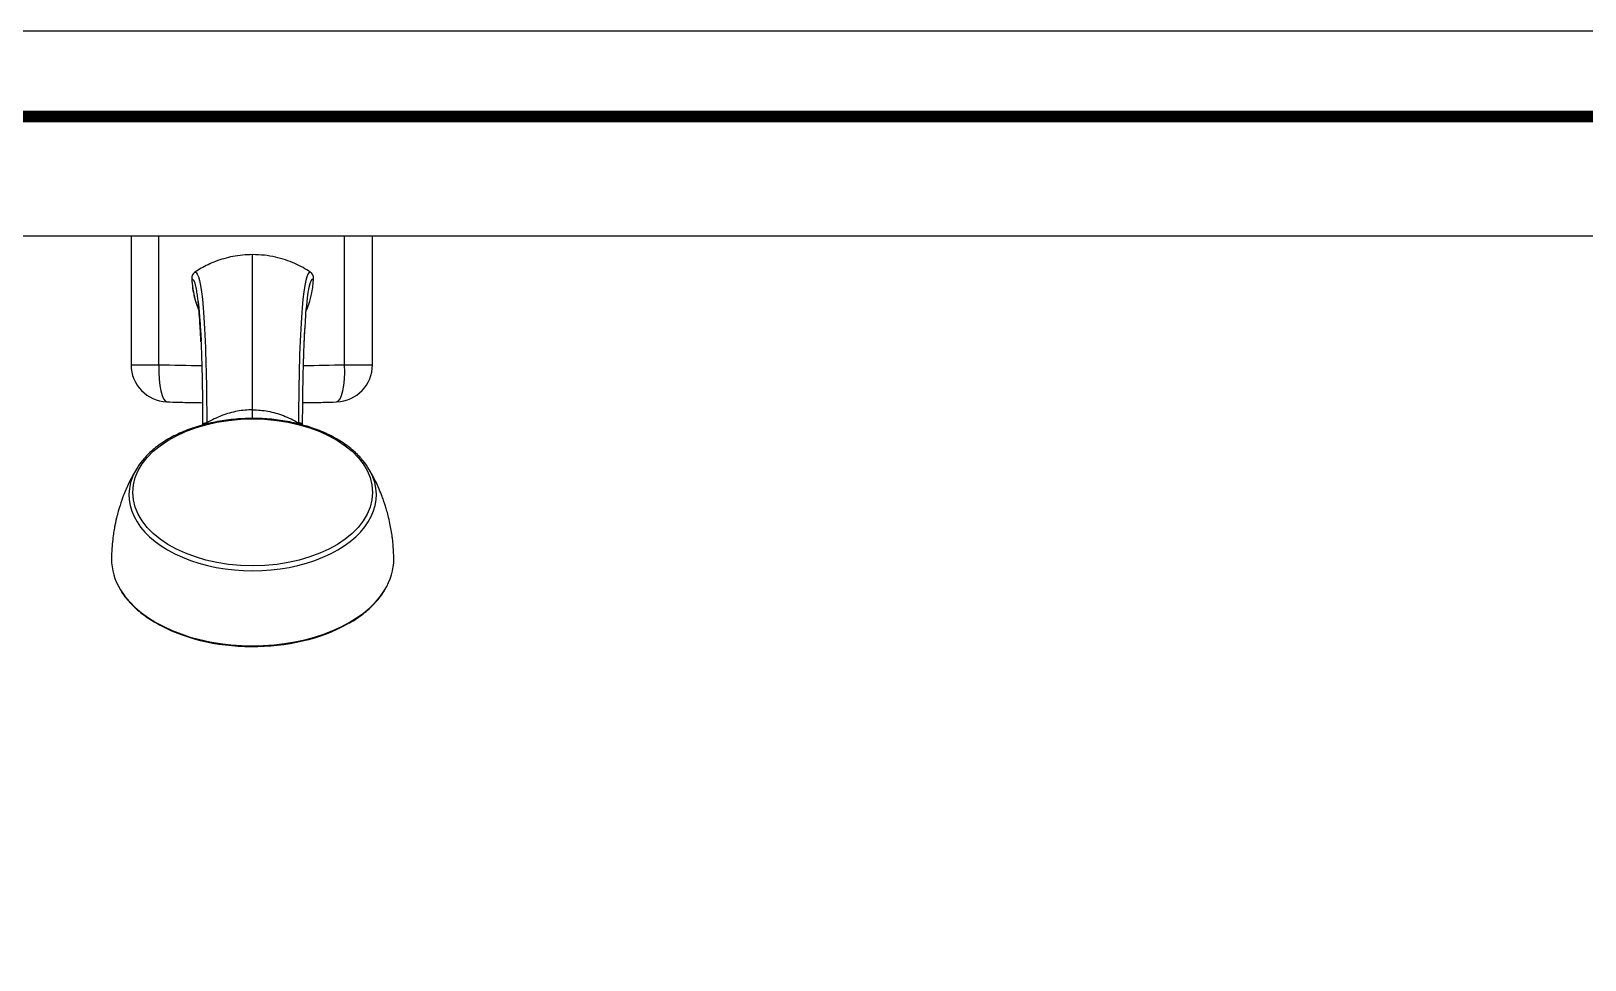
# Model space of a CAD drawing. Extents: x 1488 to 2842, y 0 to 992.
# Drawn here: x 1906.2 to 2324.5, y 742 to 992.2 of the extents above; entities that cross this region are included whole.
import ezdxf

# ---------------------------------------------------------------- set-up
doc = ezdxf.new("R2010")
doc.units = 0
doc.header["$LTSCALE"] = 10
doc.header["$MEASUREMENT"] = 0
doc.layers.get('0').update_dxf_attribs({"linetype": 'CONTINUOUS'})
doc.layers.add('1', color=7, linetype='CONTINUOUS')
doc.layers.add('치수선', color=7, linetype='CONTINUOUS', lineweight=20)

msp = doc.modelspace()

# ---------------------------------------------------------------- linework, layer by layer
at = {"lineweight": -3, "ltscale": 0.5}
msp.add_lwpolyline([(1487.9, 0), (2841.98, 0), (2841.98, 992.16), (1487.9, 992.16)], close=True, dxfattribs=at)
at = {"color": 5, "linetype": 'ByBlock', "lineweight": -3, "const_width": 3.12}
msp.add_lwpolyline([(1509.68, 42.48), (2820.08, 42.48), (2820.08, 969.12), (1509.68, 969.12)], close=True, dxfattribs=at)
at = {"layer": '1', "color": 7, "linetype": 'Continuous', "lineweight": -3}
for p, q in [((1933.14, 936.96), (1933.14, 902.31)), ((1940.64, 936.96), (1933.14, 936.96)), ((1940.64, 902.31), (1940.64, 936.96)), ((1990.64, 936.96), (1940.64, 936.96)), ((1990.64, 902.31), (1990.64, 936.96)), ((1998.14, 936.96), (1990.64, 936.96)), ((1998.14, 902.31), (1998.14, 936.96)), ((1933.14, 902.31), (1940.64, 902.31)), ((1990.64, 902.31), (1998.14, 902.31))]:
    msp.add_line(p, q, dxfattribs=at)
for centre, start, end in [((1943.14, 902.31), 180, 268.0491), ((1988.14, 902.31), 271.9509, 0)]:
    msp.add_arc(centre, 10, start, end, dxfattribs=at)
for centre, major_axis, ratio, start_param, end_param in [((1950.96, 925.56), (1.5, 0.07), 0.010727, 2.977137, 3.179895), ((1943.14, 902.31), (-0.34, -9.99), 0.249864, 4.720899, 6.283961), ((1988.14, 902.31), (0.34, -9.99), 0.249864, 6.282755, 7.845471), ((1950.68, 886.89), (1.74, -0.99), 0.684175, 0.129436, 0.316805), ((1981.05, 886.89), (-1.74, -0.99), 0.684175, 5.96638, 6.260639), ((1965.87, 867.24), (33.3, 0), 0.612907, 2.637433, 2.901057), ((1965.87, 867.24), (33.3, 0), 0.612907, 0.241768, 0.50179), ((1965.87, 867.24), (33.3, 0), 0.612907, 2.901057, 6.524954), ((1965.87, 849.87), (-38, 0), 0.612907, 6.278701, 6.642681), ((1965.87, 849.87), (-38, 0), 0.612907, 2.778809, 3.146077), ((1965.87, 849.87), (-38, 0), 0.612907, 0.359496, 2.77881), ((1965.87, 849.5), (37.7, 0), 0.612907, 3.941186, 5.464289)]:
    msp.add_ellipse(centre, major_axis=major_axis, ratio=ratio, start_param=start_param, end_param=end_param, dxfattribs=at)
msp.add_ellipse((1965.87, 867.92), major_axis=(32.28, 0), ratio=0.612907, dxfattribs=at)
for points, knots in [([(1965.87, 931.96), (1964.95, 931.93), (1963.17, 931.88), (1960.58, 931.49), (1958.17, 930.91), (1955.93, 930.17), (1953.89, 929.29), (1952.03, 928.32), (1950.89, 927.59), (1950.34, 927.24)], [0, 0, 0, 0, 0.166314, 0.324879, 0.475645, 0.618567, 0.753616, 0.880766, 1, 1, 1, 1]), ([(1965.87, 890.17), (1965.87, 892), (1965.87, 895.56), (1965.87, 900.54), (1965.87, 905.17), (1965.87, 909.43), (1965.87, 914.6), (1965.87, 918.97), (1965.87, 922.53), (1965.87, 924.81), (1965.87, 926.75), (1965.87, 928.41), (1965.87, 929.79), (1965.87, 930.89), (1965.87, 931.64), (1965.87, 931.89), (1965.87, 931.96)], [0, 0, 0, 0, 0.066499, 0.133873, 0.201247, 0.268621, 0.335995, 0.470742, 0.538116, 0.60549, 0.672864, 0.740238, 0.807612, 0.874986, 0.94236, 1, 1, 1, 1]), ([(1981.39, 927.24), (1980.74, 927.65), (1979.4, 928.51), (1977.17, 929.61), (1974.69, 930.58), (1971.96, 931.33), (1968.99, 931.85), (1966.93, 931.92), (1965.87, 931.96)], [0, 0, 0, 0, 0.139879, 0.290529, 0.451919, 0.624003, 0.806723, 1, 1, 1, 1]), ([(1949.46, 925.49), (1949.53, 924.62), (1949.65, 922.98), (1950.11, 920.7), (1950.71, 918.63), (1951.21, 917.34), (1951.5, 916.7)], [0, 0, 0, 0, 0.286827, 0.54299, 0.768573, 1, 1, 1, 1]), ([(1951.74, 912.56), (1951.67, 913.8), (1951.5, 916.26), (1951.27, 918.86), (1951.04, 920.81), (1950.8, 922.43), (1950.45, 924.06), (1949.99, 925.26), (1949.63, 925.41), (1949.46, 925.49)], [0, 0, 0, 0, 0.140286, 0.299517, 0.381611, 0.486987, 0.634341, 0.826938, 1, 1, 1, 1]), ([(1950.34, 927.24), (1951.21, 927.3), (1952, 924.29), (1952.83, 914.32), (1953.05, 910.13), (1953.39, 899.81), (1953.49, 893.69), (1953.52, 886.6)], [0, 0, 0, 0, 0.5, 0.5, 0.75, 0.75, 1, 1, 1, 1]), ([(1981.39, 927.24), (1980.53, 927.3), (1979.74, 924.29), (1978.91, 914.32), (1978.68, 910.13), (1978.35, 899.81), (1978.24, 893.69), (1978.22, 886.6)], [0, 0, 0, 0, 0.5, 0.5, 0.75, 0.75, 1, 1, 1, 1]), ([(1980, 912.72), (1980.07, 913.9), (1980.15, 915), (1980.47, 919.25), (1980.76, 921.6), (1981.44, 924.72), (1981.84, 925.49), (1982.27, 925.49)], [0, 0, 0, 0, 0.134705, 0.134705, 0.567353, 0.567353, 1, 1, 1, 1]), ([(1980.22, 916.67), (1980.5, 917.31), (1981.15, 918.95), (1981.95, 921.89), (1982.16, 924.22), (1982.27, 925.49)], [0, 0, 0, 0, 0.23015, 0.580554, 1, 1, 1, 1]), ([(1949.68, 923.27), (1949.71, 923.02), (1949.88, 921.92), (1950.27, 920.09), (1950.87, 918.23), (1951.28, 917.23), (1951.42, 916.91)], [0, 0, 0, 0, 0.112698, 0.507102, 0.844775, 1, 1, 1, 1]), ([(1951.2, 919.37), (1951.2, 919.37), (1951.2, 919.35), (1951.22, 919.17), (1951.24, 918.96), (1951.27, 918.72), (1951.29, 918.49), (1951.32, 918.13), (1951.37, 917.62), (1951.44, 916.91), (1951.51, 916.03), (1951.61, 914.75), (1951.74, 913), (1951.87, 911.05), (1951.98, 909.43), (1951.99, 908.9), (1951.99, 908.72), (1951.99, 908.7)], [0, 0, 0, 0, 0.026784, 0.09911, 0.162528, 0.217559, 0.269817, 0.323993, 0.385891, 0.456366, 0.536028, 0.618935, 0.745406, 0.874136, 0.936699, 0.992041, 1, 1, 1, 1]), ([(1980.52, 919.2), (1980.52, 919.2), (1980.52, 919.29), (1980.54, 919.38), (1980.53, 919.38), (1980.53, 919.38)], [0, 0, 0, 0, 0.006517, 0.978273, 1, 1, 1, 1]), ([(1951.72, 913.02), (1951.76, 912.33), (1951.85, 910.82), (1951.98, 908.11), (1952.09, 905.23), (1952.17, 902.77), (1952.22, 900.73), (1952.26, 899.03), (1952.3, 896.99), (1952.34, 894.59), (1952.37, 891.77), (1952.4, 888.85), (1952.41, 886.82), (1952.41, 885.91)], [0, 0, 0, 0, 0.12306, 0.247351, 0.36681, 0.479661, 0.530538, 0.590261, 0.659449, 0.738095, 0.826174, 0.923628, 1, 1, 1, 1]), ([(1951.95, 908.45), (1951.92, 909.07), (1951.86, 910.5), (1951.79, 911.82), (1951.74, 912.56)], [0, 0, 0, 0, 0.417635, 1, 1, 1, 1]), ([(1979.32, 885.91), (1979.32, 886.81), (1979.33, 888.85), (1979.36, 891.75), (1979.39, 894.57), (1979.43, 896.97), (1979.47, 899), (1979.51, 900.68), (1979.55, 902.12), (1979.59, 903.45), (1979.65, 905.37), (1979.74, 907.84), (1979.87, 910.7), (1979.97, 912.29), (1980.02, 913.02)], [0, 0, 0, 0, 0.076137, 0.17341, 0.261349, 0.339896, 0.409026, 0.46775, 0.51783, 0.566607, 0.616664, 0.740984, 0.871038, 1, 1, 1, 1]), ([(1942.8, 892.31), (1943.87, 892.27), (1946.32, 892.19), (1949.52, 892.12), (1951.64, 892.09), (1952.36, 892.08)], [0, 0, 0, 0, 0.340258, 0.773675, 1, 1, 1, 1]), ([(1979.37, 892.09), (1979.77, 892.1), (1981.57, 892.12), (1984.62, 892.17), (1987.25, 892.25), (1988.48, 892.29)], [0, 0, 0, 0, 0.12956, 0.58937, 1, 1, 1, 1]), ([(1965.87, 887.84), (1965.42, 887.84), (1964.13, 887.82), (1962, 887.72), (1959.49, 887.48), (1957.02, 887.11), (1954.6, 886.64), (1952.24, 886.05), (1949.96, 885.35), (1947.77, 884.54), (1945.68, 883.62), (1943.7, 882.61), (1941.86, 881.5), (1940.14, 880.31), (1938.58, 879.03), (1937.48, 877.99), (1936.94, 877.37), (1936.82, 877.22)], [0, 0, 0, 0, 0.038104, 0.110167, 0.182254, 0.254361, 0.3265, 0.398677, 0.470903, 0.543182, 0.615518, 0.687911, 0.760352, 0.832823, 0.905277, 0.977656, 1, 1, 1, 1]), ([(1965.87, 890.17), (1965.18, 890.15), (1963.8, 890.11), (1961.72, 889.81), (1959.64, 889.32), (1957.56, 888.63), (1955.49, 887.73), (1954.18, 886.98), (1953.52, 886.59)], [0, 0, 0, 0, 0.157598, 0.318344, 0.482594, 0.650703, 0.823038, 1, 1, 1, 1]), ([(1965.87, 890.17), (1966.55, 890.15), (1967.93, 890.11), (1970.01, 889.81), (1972.1, 889.32), (1974.17, 888.63), (1976.24, 887.73), (1977.55, 886.98), (1978.22, 886.59)], [0, 0, 0, 0, 0.157597, 0.318341, 0.482591, 0.6507, 0.823036, 1, 1, 1, 1]), ([(1994.97, 877.18), (1994.59, 877.6), (1993.76, 878.47), (1992.32, 879.73), (1990.69, 880.96), (1988.91, 882.11), (1986.99, 883.16), (1984.96, 884.12), (1982.81, 884.98), (1980.57, 885.73), (1978.25, 886.38), (1975.86, 886.91), (1973.41, 887.32), (1970.92, 887.62), (1968.4, 887.8), (1966.71, 887.84), (1965.87, 887.84)], [0, 0, 0, 0, 0.064172, 0.135912, 0.207856, 0.279922, 0.352047, 0.424181, 0.496294, 0.568373, 0.640414, 0.712417, 0.784387, 0.85633, 0.928255, 1, 1, 1, 1]), ([(1952.45, 886.11), (1952.45, 886.12), (1952.48, 886.2), (1952.51, 886.26), (1952.54, 886.32)], [0, 0, 0, 0, 0.142389, 1, 1, 1, 1]), ([(1952.54, 886.32), (1952.58, 886.38), (1952.64, 886.44), (1952.77, 886.53), (1952.89, 886.58), (1952.99, 886.6), (1953.03, 886.61), (1953.12, 886.62), (1953.13, 886.62), (1953.4, 886.62), (1953.5, 886.6), (1953.52, 886.6)], [0, 0, 0, 0, 0.25, 0.25, 0.5, 0.5, 0.625, 0.625, 0.75, 0.75, 1, 1, 1, 1]), ([(1953.52, 886.6), (1953.49, 886.58), (1953.47, 886.56), (1953.42, 886.52), (1953.38, 886.5), (1953.34, 886.46), (1953.33, 886.45), (1953.31, 886.44), (1953.31, 886.44), (1953.22, 886.37), (1953.14, 886.3), (1953.05, 886.23)], [0, 0, 0, 0, 0.14507, 0.14507, 0.350264, 0.350264, 0.426266, 0.426266, 0.445266, 0.445266, 1, 1, 1, 1]), ([(1934.56, 874.22), (1933.84, 872.99), (1932.61, 870.68), (1931.18, 867.38), (1930.22, 864.66), (1929.66, 862.76), (1929.33, 861.48), (1929.11, 860.58), (1928.9, 859.63), (1928.67, 858.48), (1928.42, 857), (1928.16, 855.06), (1927.94, 852.64), (1927.87, 850.87), (1927.87, 849.9)], [0, 0, 0, 0, 0.167641, 0.309131, 0.422696, 0.506692, 0.541795, 0.577986, 0.615261, 0.656643, 0.715072, 0.791926, 0.887013, 1, 1, 1, 1]), ([(2003.87, 849.9), (2003.86, 850.65), (2003.82, 852), (2003.69, 853.82), (2003.55, 855.24), (2003.38, 856.5), (2003.17, 857.9), (2002.83, 859.67), (2002.41, 861.51), (2001.95, 863.16), (2001.57, 864.42), (2001.17, 865.6), (2000.66, 867.03), (1999.87, 868.97), (1998.72, 871.46), (1997.74, 873.25), (1997.17, 874.22)], [0, 0, 0, 0, 0.087346, 0.158901, 0.214456, 0.254081, 0.308623, 0.380228, 0.465919, 0.530244, 0.581349, 0.620955, 0.67698, 0.759089, 0.866966, 1, 1, 1, 1]), ([(1930.36, 841.52), (1930.54, 841.21), (1931.06, 840.38), (1932.07, 839.08), (1933.39, 837.62), (1934.88, 836.22), (1936.53, 834.89), (1938.07, 833.81), (1939.09, 833.19), (1939.48, 832.97)], [0, 0, 0, 0, 0.095358, 0.256817, 0.418534, 0.580451, 0.74251, 0.904658, 1, 1, 1, 1]), ([(1991.73, 832.65), (1991.79, 832.69), (1992.53, 833.08), (1993.83, 833.93), (1995.61, 835.2), (1997.22, 836.54), (1998.68, 837.96), (1999.96, 839.44), (2000.84, 840.61), (2001.24, 841.29), (2001.33, 841.45)], [0, 0, 0, 0, 0.013851, 0.170486, 0.327134, 0.483769, 0.640358, 0.796856, 0.953207, 1, 1, 1, 1])]:
    msp.add_open_spline(points, degree=3, knots=knots, dxfattribs=at)
for points in [[(1950.34, 927.24), (1949.8, 926.87), (1949.43, 926.14), (1949.46, 925.49)], [(1982.27, 925.49), (1982.3, 926.14), (1981.93, 926.87), (1981.39, 927.24)], [(1979.8, 908.71), (1979.86, 910.14), (1979.93, 911.48), (1980, 912.72)], [(1940.64, 902.31), (1944.47, 902.19), (1948.32, 902.13), (1952.19, 902.1)], [(1979.56, 902.1), (1983.29, 902.14), (1986.98, 902.2), (1990.64, 902.31)], [(1965.87, 887.92), (1965.87, 888.68), (1965.87, 889.43), (1965.87, 890.17)], [(1952.79, 886.16), (1953.02, 886.32), (1953.27, 886.46), (1953.52, 886.6)], [(1953.52, 886.59), (1953.52, 886.59), (1953.52, 886.59), (1953.52, 886.6)], [(1979.19, 886.32), (1979, 886.6), (1978.64, 886.66), (1978.22, 886.6)], [(1978.22, 886.59), (1978.22, 886.59), (1978.22, 886.59), (1978.22, 886.6)], [(1978.22, 886.6), (1978.39, 886.48), (1978.55, 886.36), (1978.72, 886.24)], [(1978.95, 886.16), (1978.72, 886.32), (1978.47, 886.46), (1978.22, 886.6)], [(1979.33, 885.86), (1979.31, 886.04), (1979.27, 886.21), (1979.19, 886.32)]]:
    msp.add_open_spline(points, degree=3, dxfattribs=at)
at = {"layer": '치수선', "lineweight": -3}
msp.add_line((2437.38, 936.96), (1660.64, 936.96), dxfattribs=at)

doc.saveas('drawing.dxf')
